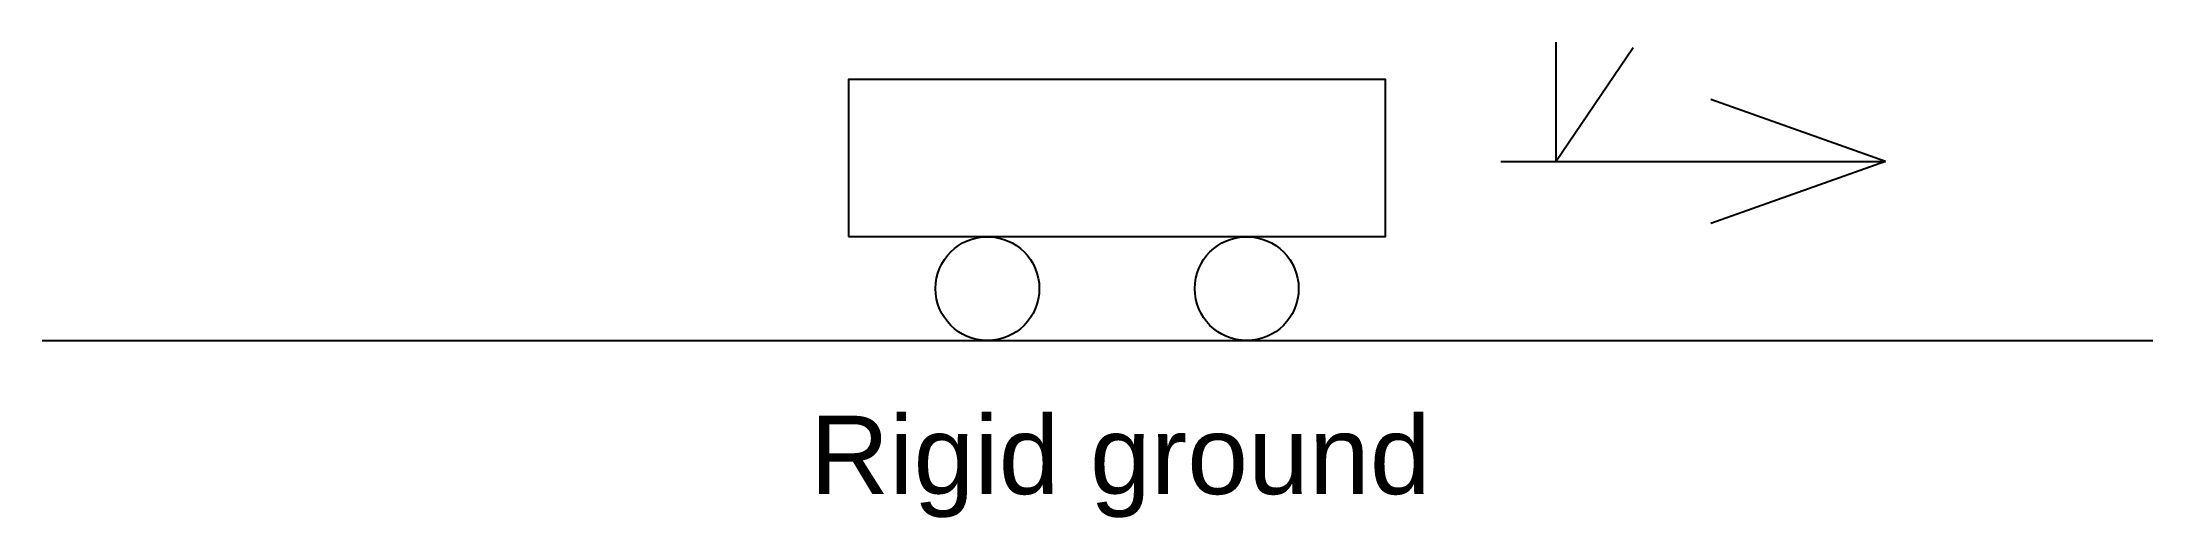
# Model space of a CAD drawing. Header units: inches. Extents: x 8.74 to 16.82, y 7.43 to 9.25.
import ezdxf

# ---------------------------------------------------------------- set-up
doc = ezdxf.new("R2010")
doc.units = ezdxf.units.IN
doc.header["$MEASUREMENT"] = 0
doc.styles.get("Standard").update_dxf_attribs({"font": 'Arial Regular.ttf'})

msp = doc.modelspace()

# ---------------------------------------------------------------- linework, layer by layer
for p, q in [((14.5328, 9.2495), (14.5328, 8.793)), ((14.5328, 8.793), (14.8286, 9.2298)), ((15.7956, 8.793), (15.1262, 9.0308)), ((15.1262, 9.0308), (15.1262, 9.0308)), ((14.3223, 8.793), (15.7956, 8.793)), ((15.7956, 8.793), (15.1262, 8.5552)), ((8.7363, 8.1076), (16.8192, 8.1076))]:
    msp.add_line(p, q)
msp.add_lwpolyline([(11.8244, 8.5053), (13.8808, 8.5053), (13.8808, 9.1069), (11.8244, 9.1069)], close=True)
for centre in [(12.3561, 8.3064), (13.3491, 8.3064)]:
    msp.add_circle(centre, 0.1988)

# ---------------------------------------------------------------- texts
at = {"insert": (11.6774, 7.8197), "char_height": 0.3, "attachment_point": 1}
msp.add_mtext_dynamic_manual_height_columns('Rigid ground', width=9.915051, gutter_width=1, heights=[0], dxfattribs=at)

doc.saveas('drawing.dxf')
